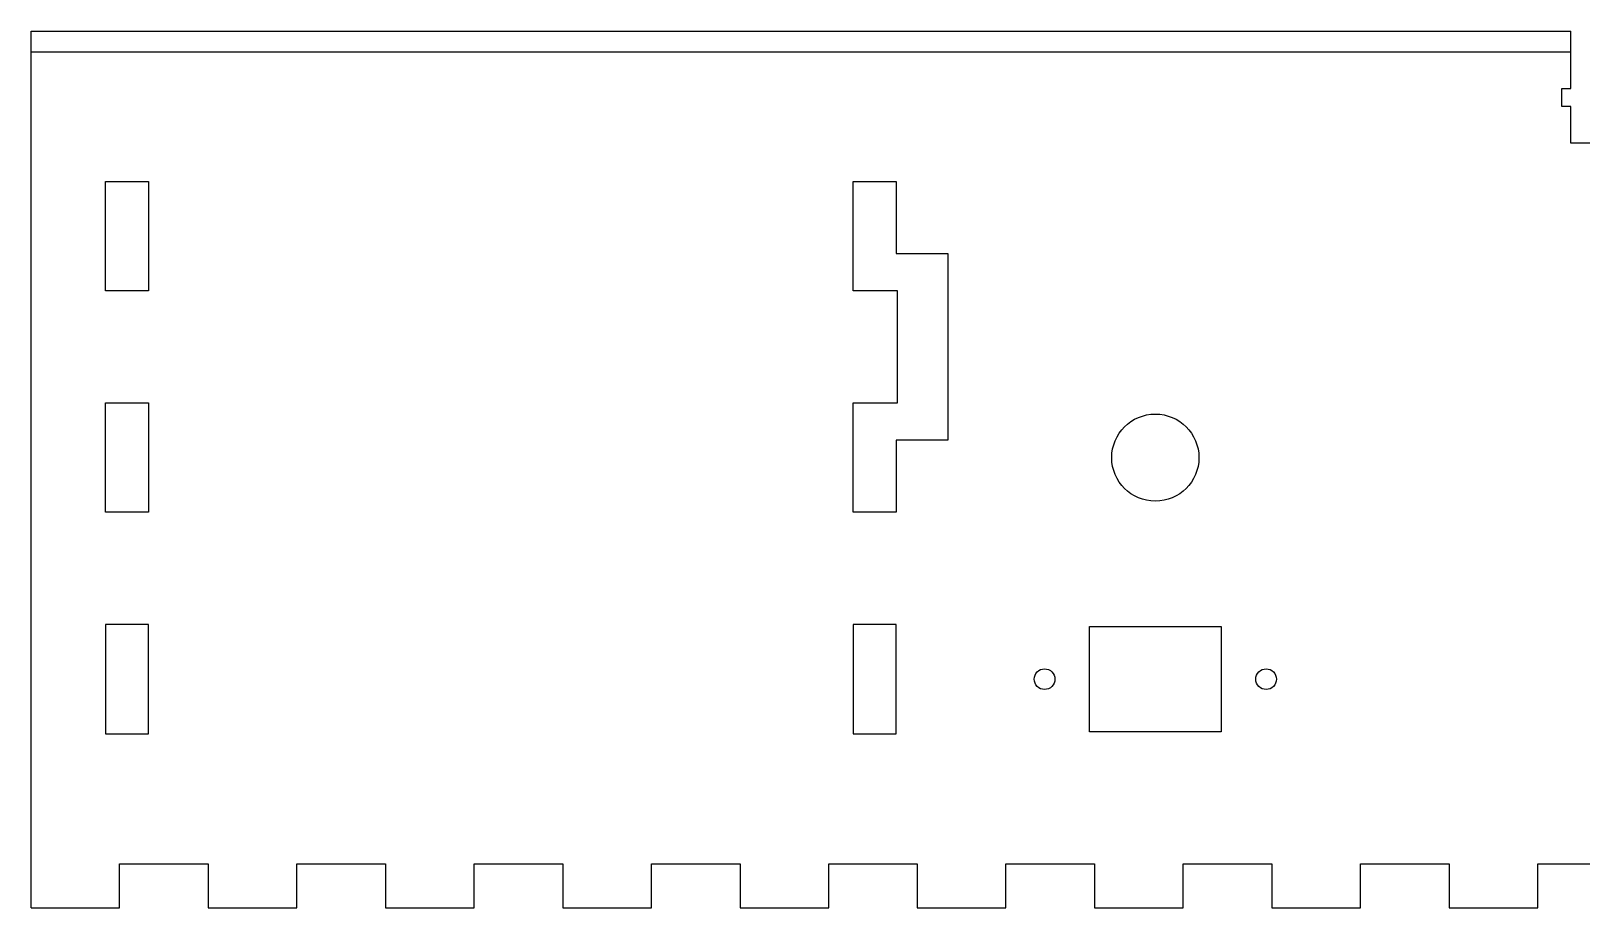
# Model space of a CAD drawing. Header units: millimetres. Extents: x -118 to 856, y -46 to 650.
# Drawn here: x 435.5 to 645.5, y 531.6 to 650.3 of the extents above; entities that cross this region are included whole.
import ezdxf

# ---------------------------------------------------------------- set-up
doc = ezdxf.new("R2010")
doc.units = ezdxf.units.MM
doc.layers.add('Holes', color=1, linetype='Continuous')
doc.layers.add('text', color=5, linetype='Continuous')

# ---------------------------------------------------------------- blocks, each defined once
blk = doc.blocks.new('M3 Bolt Nut Slot')
for p, q in [((-12.4, -3), (-12.4, 0)), ((-12.4, 0), (-7.4, 0)), ((-7.4, 0), (-7.4, 1.25)), ((-7.4, 1.25), (-5, 1.25)), ((-5, 1.25), (-5, 0)), ((-5, 0), (0, 0)), ((-7.4, -3), (-12.4, -3)), ((-7.4, -4.25), (-7.4, -3)), ((0, -3), (-5, -3)), ((-5, -3), (-5, -4.25)), ((-5, -4.25), (-7.4, -4.25))]:
    blk.add_line(p, q)

msp = doc.modelspace()

# ---------------------------------------------------------------- linework, layer by layer
for p, q in [((435.51, 531.6), (435.51, 650.35)), ((435.51, 650.35), (644.01, 650.35)), ((435.51, 531.6), (435.51, 650.35)), ((435.51, 650.35), (644.01, 650.35)), ((435.51, 531.6), (435.51, 650.35)), ((435.51, 650.35), (644.01, 650.35)), ((435.51, 531.6), (435.51, 650.35)), ((435.51, 650.35), (644.01, 650.35)), ((435.51, 531.6), (435.51, 650.35)), ((435.51, 650.35), (644.01, 650.35)), ((435.51, 531.6), (435.51, 650.35)), ((435.51, 650.35), (644.01, 650.35)), ((435.51, 531.6), (435.51, 650.35)), ((435.51, 650.35), (644.01, 650.35)), ((435.51, 531.6), (435.51, 650.35)), ((435.51, 650.35), (644.01, 650.35)), ((435.51, 531.6), (435.51, 650.35)), ((435.51, 650.35), (644.01, 650.35)), ((435.51, 531.6), (435.51, 650.35)), ((435.51, 650.35), (644.01, 650.35)), ((435.51, 531.6), (435.51, 650.35)), ((435.51, 650.35), (644.01, 650.35)), ((435.51, 531.6), (435.51, 650.35)), ((435.51, 650.35), (644.01, 650.35)), ((435.51, 531.6), (435.51, 650.35)), ((435.51, 650.35), (644.01, 650.35)), ((435.51, 531.6), (435.51, 650.35)), ((435.51, 650.35), (644.01, 650.35)), ((435.51, 531.6), (435.51, 650.35)), ((435.51, 650.35), (644.01, 650.35)), ((435.51, 531.6), (435.51, 650.35)), ((435.51, 650.35), (644.01, 650.35)), ((435.51, 531.6), (435.51, 650.35)), ((435.51, 650.35), (644.01, 650.35)), ((435.51, 531.6), (435.51, 650.35)), ((435.51, 650.35), (644.01, 650.35)), ((435.51, 531.6), (435.51, 650.35)), ((435.51, 650.35), (644.01, 650.35)), ((435.51, 531.6), (435.51, 650.35)), ((435.51, 650.35), (644.01, 650.35)), ((435.51, 531.6), (435.51, 650.35)), ((435.51, 650.35), (644.01, 650.35)), ((435.51, 531.6), (435.51, 650.35)), ((435.51, 650.35), (644.01, 650.35)), ((435.51, 531.6), (435.51, 650.35)), ((435.51, 650.35), (644.01, 650.35)), ((435.51, 531.6), (435.51, 650.35)), ((435.51, 650.35), (644.01, 650.35)), ((435.51, 531.6), (435.51, 650.35)), ((435.51, 650.35), (644.01, 650.35)), ((435.51, 531.6), (435.51, 650.35)), ((435.51, 650.35), (644.01, 650.35)), ((435.51, 531.6), (435.51, 650.35)), ((435.51, 650.35), (644.01, 650.35)), ((435.51, 531.6), (435.51, 650.35)), ((435.51, 650.35), (644.01, 650.35)), ((435.51, 531.6), (435.51, 650.35)), ((435.51, 650.35), (644.01, 650.35)), ((435.51, 531.6), (435.51, 650.35)), ((435.51, 650.35), (644.01, 650.35)), ((644.01, 647.55), (644.01, 650.35)), ((644.01, 647.55), (644.01, 650.35)), ((644.01, 647.55), (644.01, 650.35)), ((644.01, 647.55), (644.01, 650.35)), ((644.01, 647.55), (644.01, 650.35)), ((644.01, 647.55), (644.01, 650.35)), ((644.01, 647.55), (644.01, 650.35)), ((644.01, 647.55), (644.01, 650.35)), ((644.01, 647.55), (644.01, 650.35)), ((644.01, 647.55), (644.01, 650.35)), ((644.01, 647.55), (644.01, 650.35)), ((644.01, 647.55), (644.01, 650.35)), ((644.01, 647.55), (644.01, 650.35)), ((644.01, 647.55), (644.01, 650.35)), ((644.01, 647.55), (644.01, 650.35)), ((644.01, 647.55), (644.01, 650.35)), ((644.01, 647.55), (644.01, 650.35)), ((644.01, 647.55), (644.01, 650.35)), ((644.01, 647.55), (644.01, 650.35)), ((644.01, 647.55), (644.01, 650.35)), ((644.01, 647.55), (644.01, 650.35)), ((644.01, 647.55), (644.01, 650.35)), ((644.01, 647.55), (644.01, 650.35)), ((644.01, 647.55), (644.01, 650.35)), ((644.01, 647.55), (644.01, 650.35)), ((644.01, 647.55), (644.01, 650.35)), ((644.01, 647.55), (644.01, 650.35)), ((644.01, 647.55), (644.01, 650.35)), ((644.01, 647.55), (644.01, 650.35)), ((644.01, 647.55), (644.01, 650.35)), ((447.51, 531.6), (447.51, 537.6)), ((447.51, 537.6), (459.51, 537.6)), ((447.51, 531.6), (447.51, 537.6)), ((447.51, 537.6), (459.51, 537.6)), ((447.51, 531.6), (447.51, 537.6)), ((447.51, 537.6), (459.51, 537.6)), ((447.51, 531.6), (447.51, 537.6)), ((447.51, 537.6), (459.51, 537.6)), ((447.51, 531.6), (447.51, 537.6)), ((447.51, 537.6), (459.51, 537.6)), ((447.51, 531.6), (447.51, 537.6)), ((447.51, 537.6), (459.51, 537.6)), ((447.51, 531.6), (447.51, 537.6)), ((447.51, 537.6), (459.51, 537.6)), ((447.51, 531.6), (447.51, 537.6)), ((447.51, 537.6), (459.51, 537.6)), ((447.51, 531.6), (447.51, 537.6)), ((447.51, 537.6), (459.51, 537.6)), ((447.51, 531.6), (447.51, 537.6)), ((447.51, 537.6), (459.51, 537.6)), ((447.51, 531.6), (447.51, 537.6)), ((447.51, 537.6), (459.51, 537.6)), ((447.51, 531.6), (447.51, 537.6)), ((447.51, 537.6), (459.51, 537.6)), ((447.51, 531.6), (447.51, 537.6)), ((447.51, 537.6), (459.51, 537.6)), ((447.51, 531.6), (447.51, 537.6)), ((447.51, 537.6), (459.51, 537.6)), ((447.51, 531.6), (447.51, 537.6)), ((447.51, 537.6), (459.51, 537.6)), ((447.51, 531.6), (447.51, 537.6)), ((447.51, 537.6), (459.51, 537.6)), ((447.51, 531.6), (447.51, 537.6)), ((447.51, 537.6), (459.51, 537.6)), ((447.51, 531.6), (447.51, 537.6)), ((447.51, 537.6), (459.51, 537.6)), ((447.51, 531.6), (447.51, 537.6)), ((447.51, 537.6), (459.51, 537.6)), ((447.51, 531.6), (447.51, 537.6)), ((447.51, 537.6), (459.51, 537.6)), ((447.51, 531.6), (447.51, 537.6)), ((447.51, 537.6), (459.51, 537.6)), ((447.51, 531.6), (447.51, 537.6)), ((447.51, 537.6), (459.51, 537.6)), ((447.51, 531.6), (447.51, 537.6)), ((447.51, 537.6), (459.51, 537.6)), ((447.51, 531.6), (447.51, 537.6)), ((447.51, 537.6), (459.51, 537.6)), ((447.51, 531.6), (447.51, 537.6)), ((447.51, 537.6), (459.51, 537.6)), ((447.51, 531.6), (447.51, 537.6)), ((447.51, 537.6), (459.51, 537.6)), ((447.51, 531.6), (447.51, 537.6)), ((447.51, 537.6), (459.51, 537.6)), ((447.51, 531.6), (447.51, 537.6)), ((447.51, 537.6), (459.51, 537.6)), ((447.51, 531.6), (447.51, 537.6)), ((447.51, 537.6), (459.51, 537.6)), ((447.51, 531.6), (447.51, 537.6)), ((447.51, 537.6), (459.51, 537.6)), ((459.51, 537.6), (459.51, 531.6)), ((459.51, 537.6), (459.51, 531.6)), ((459.51, 537.6), (459.51, 531.6)), ((459.51, 537.6), (459.51, 531.6)), ((459.51, 537.6), (459.51, 531.6)), ((459.51, 537.6), (459.51, 531.6)), ((459.51, 537.6), (459.51, 531.6)), ((459.51, 537.6), (459.51, 531.6)), ((459.51, 537.6), (459.51, 531.6)), ((459.51, 537.6), (459.51, 531.6)), ((459.51, 537.6), (459.51, 531.6)), ((459.51, 537.6), (459.51, 531.6)), ((459.51, 537.6), (459.51, 531.6)), ((459.51, 537.6), (459.51, 531.6)), ((459.51, 537.6), (459.51, 531.6)), ((459.51, 537.6), (459.51, 531.6)), ((459.51, 537.6), (459.51, 531.6)), ((459.51, 537.6), (459.51, 531.6)), ((459.51, 537.6), (459.51, 531.6)), ((459.51, 537.6), (459.51, 531.6)), ((459.51, 537.6), (459.51, 531.6)), ((459.51, 537.6), (459.51, 531.6)), ((459.51, 537.6), (459.51, 531.6)), ((459.51, 537.6), (459.51, 531.6)), ((459.51, 537.6), (459.51, 531.6)), ((459.51, 537.6), (459.51, 531.6)), ((459.51, 537.6), (459.51, 531.6)), ((459.51, 537.6), (459.51, 531.6)), ((459.51, 537.6), (459.51, 531.6)), ((459.51, 537.6), (459.51, 531.6)), ((471.51, 531.6), (471.51, 537.6)), ((471.51, 537.6), (483.51, 537.6)), ((471.51, 531.6), (471.51, 537.6)), ((471.51, 537.6), (483.51, 537.6)), ((471.51, 531.6), (471.51, 537.6)), ((471.51, 537.6), (483.51, 537.6)), ((471.51, 531.6), (471.51, 537.6)), ((471.51, 537.6), (483.51, 537.6)), ((471.51, 531.6), (471.51, 537.6)), ((471.51, 537.6), (483.51, 537.6)), ((471.51, 531.6), (471.51, 537.6)), ((471.51, 537.6), (483.51, 537.6)), ((471.51, 531.6), (471.51, 537.6)), ((471.51, 537.6), (483.51, 537.6)), ((471.51, 531.6), (471.51, 537.6)), ((471.51, 537.6), (483.51, 537.6)), ((471.51, 531.6), (471.51, 537.6)), ((471.51, 537.6), (483.51, 537.6)), ((471.51, 531.6), (471.51, 537.6)), ((471.51, 537.6), (483.51, 537.6)), ((471.51, 531.6), (471.51, 537.6)), ((471.51, 537.6), (483.51, 537.6)), ((471.51, 531.6), (471.51, 537.6)), ((471.51, 537.6), (483.51, 537.6)), ((471.51, 531.6), (471.51, 537.6)), ((471.51, 537.6), (483.51, 537.6)), ((471.51, 531.6), (471.51, 537.6)), ((471.51, 537.6), (483.51, 537.6)), ((471.51, 531.6), (471.51, 537.6)), ((471.51, 537.6), (483.51, 537.6)), ((471.51, 531.6), (471.51, 537.6)), ((471.51, 537.6), (483.51, 537.6)), ((471.51, 531.6), (471.51, 537.6)), ((471.51, 537.6), (483.51, 537.6)), ((471.51, 531.6), (471.51, 537.6)), ((471.51, 537.6), (483.51, 537.6)), ((471.51, 531.6), (471.51, 537.6)), ((471.51, 537.6), (483.51, 537.6)), ((471.51, 531.6), (471.51, 537.6)), ((471.51, 537.6), (483.51, 537.6)), ((471.51, 531.6), (471.51, 537.6)), ((471.51, 537.6), (483.51, 537.6)), ((471.51, 531.6), (471.51, 537.6)), ((471.51, 537.6), (483.51, 537.6)), ((471.51, 531.6), (471.51, 537.6)), ((471.51, 537.6), (483.51, 537.6)), ((471.51, 531.6), (471.51, 537.6)), ((471.51, 537.6), (483.51, 537.6)), ((471.51, 531.6), (471.51, 537.6)), ((471.51, 537.6), (483.51, 537.6)), ((471.51, 531.6), (471.51, 537.6)), ((471.51, 537.6), (483.51, 537.6)), ((471.51, 531.6), (471.51, 537.6)), ((471.51, 537.6), (483.51, 537.6)), ((471.51, 531.6), (471.51, 537.6)), ((471.51, 537.6), (483.51, 537.6)), ((471.51, 531.6), (471.51, 537.6)), ((471.51, 537.6), (483.51, 537.6)), ((471.51, 531.6), (471.51, 537.6)), ((471.51, 537.6), (483.51, 537.6)), ((483.51, 537.6), (483.51, 531.6)), ((483.51, 537.6), (483.51, 531.6)), ((483.51, 537.6), (483.51, 531.6)), ((483.51, 537.6), (483.51, 531.6)), ((483.51, 537.6), (483.51, 531.6)), ((483.51, 537.6), (483.51, 531.6)), ((483.51, 537.6), (483.51, 531.6)), ((483.51, 537.6), (483.51, 531.6)), ((483.51, 537.6), (483.51, 531.6)), ((483.51, 537.6), (483.51, 531.6)), ((483.51, 537.6), (483.51, 531.6)), ((483.51, 537.6), (483.51, 531.6)), ((483.51, 537.6), (483.51, 531.6)), ((483.51, 537.6), (483.51, 531.6)), ((483.51, 537.6), (483.51, 531.6)), ((483.51, 537.6), (483.51, 531.6)), ((483.51, 537.6), (483.51, 531.6)), ((483.51, 537.6), (483.51, 531.6)), ((483.51, 537.6), (483.51, 531.6)), ((483.51, 537.6), (483.51, 531.6)), ((483.51, 537.6), (483.51, 531.6)), ((483.51, 537.6), (483.51, 531.6)), ((483.51, 537.6), (483.51, 531.6)), ((483.51, 537.6), (483.51, 531.6)), ((483.51, 537.6), (483.51, 531.6)), ((483.51, 537.6), (483.51, 531.6)), ((483.51, 537.6), (483.51, 531.6)), ((483.51, 537.6), (483.51, 531.6)), ((483.51, 537.6), (483.51, 531.6)), ((483.51, 537.6), (483.51, 531.6)), ((495.51, 531.6), (495.51, 537.6)), ((495.51, 537.6), (507.51, 537.6)), ((495.51, 531.6), (495.51, 537.6)), ((495.51, 537.6), (507.51, 537.6)), ((495.51, 531.6), (495.51, 537.6)), ((495.51, 537.6), (507.51, 537.6)), ((495.51, 531.6), (495.51, 537.6)), ((495.51, 537.6), (507.51, 537.6)), ((495.51, 531.6), (495.51, 537.6)), ((495.51, 537.6), (507.51, 537.6)), ((495.51, 531.6), (495.51, 537.6)), ((495.51, 537.6), (507.51, 537.6)), ((495.51, 531.6), (495.51, 537.6)), ((495.51, 537.6), (507.51, 537.6)), ((495.51, 531.6), (495.51, 537.6)), ((495.51, 537.6), (507.51, 537.6)), ((495.51, 531.6), (495.51, 537.6)), ((495.51, 537.6), (507.51, 537.6)), ((495.51, 531.6), (495.51, 537.6)), ((495.51, 537.6), (507.51, 537.6)), ((495.51, 531.6), (495.51, 537.6)), ((495.51, 537.6), (507.51, 537.6)), ((495.51, 531.6), (495.51, 537.6)), ((495.51, 537.6), (507.51, 537.6)), ((495.51, 531.6), (495.51, 537.6)), ((495.51, 537.6), (507.51, 537.6)), ((495.51, 531.6), (495.51, 537.6)), ((495.51, 537.6), (507.51, 537.6)), ((495.51, 531.6), (495.51, 537.6)), ((495.51, 537.6), (507.51, 537.6)), ((495.51, 531.6), (495.51, 537.6)), ((495.51, 537.6), (507.51, 537.6)), ((495.51, 531.6), (495.51, 537.6)), ((495.51, 537.6), (507.51, 537.6)), ((495.51, 531.6), (495.51, 537.6)), ((495.51, 537.6), (507.51, 537.6)), ((495.51, 531.6), (495.51, 537.6)), ((495.51, 537.6), (507.51, 537.6)), ((495.51, 531.6), (495.51, 537.6)), ((495.51, 537.6), (507.51, 537.6)), ((495.51, 531.6), (495.51, 537.6)), ((495.51, 537.6), (507.51, 537.6)), ((495.51, 531.6), (495.51, 537.6)), ((495.51, 537.6), (507.51, 537.6)), ((495.51, 531.6), (495.51, 537.6)), ((495.51, 537.6), (507.51, 537.6)), ((495.51, 531.6), (495.51, 537.6)), ((495.51, 537.6), (507.51, 537.6)), ((495.51, 531.6), (495.51, 537.6)), ((495.51, 537.6), (507.51, 537.6)), ((495.51, 531.6), (495.51, 537.6)), ((495.51, 537.6), (507.51, 537.6)), ((495.51, 531.6), (495.51, 537.6)), ((495.51, 537.6), (507.51, 537.6)), ((495.51, 531.6), (495.51, 537.6)), ((495.51, 537.6), (507.51, 537.6)), ((495.51, 531.6), (495.51, 537.6)), ((495.51, 537.6), (507.51, 537.6)), ((495.51, 531.6), (495.51, 537.6)), ((495.51, 537.6), (507.51, 537.6)), ((507.51, 537.6), (507.51, 531.6)), ((507.51, 537.6), (507.51, 531.6)), ((507.51, 537.6), (507.51, 531.6)), ((507.51, 537.6), (507.51, 531.6)), ((507.51, 537.6), (507.51, 531.6)), ((507.51, 537.6), (507.51, 531.6)), ((507.51, 537.6), (507.51, 531.6)), ((507.51, 537.6), (507.51, 531.6)), ((507.51, 537.6), (507.51, 531.6)), ((507.51, 537.6), (507.51, 531.6)), ((507.51, 537.6), (507.51, 531.6)), ((507.51, 537.6), (507.51, 531.6)), ((507.51, 537.6), (507.51, 531.6)), ((507.51, 537.6), (507.51, 531.6)), ((507.51, 537.6), (507.51, 531.6)), ((507.51, 537.6), (507.51, 531.6)), ((507.51, 537.6), (507.51, 531.6)), ((507.51, 537.6), (507.51, 531.6)), ((507.51, 537.6), (507.51, 531.6)), ((507.51, 537.6), (507.51, 531.6)), ((507.51, 537.6), (507.51, 531.6)), ((507.51, 537.6), (507.51, 531.6)), ((507.51, 537.6), (507.51, 531.6)), ((507.51, 537.6), (507.51, 531.6)), ((507.51, 537.6), (507.51, 531.6)), ((507.51, 537.6), (507.51, 531.6)), ((507.51, 537.6), (507.51, 531.6)), ((507.51, 537.6), (507.51, 531.6)), ((507.51, 537.6), (507.51, 531.6)), ((507.51, 537.6), (507.51, 531.6)), ((519.51, 531.6), (519.51, 537.6)), ((519.51, 537.6), (531.51, 537.6)), ((519.51, 531.6), (519.51, 537.6)), ((519.51, 537.6), (531.51, 537.6)), ((519.51, 531.6), (519.51, 537.6)), ((519.51, 537.6), (531.51, 537.6)), ((519.51, 531.6), (519.51, 537.6)), ((519.51, 537.6), (531.51, 537.6)), ((519.51, 531.6), (519.51, 537.6)), ((519.51, 537.6), (531.51, 537.6)), ((519.51, 531.6), (519.51, 537.6)), ((519.51, 537.6), (531.51, 537.6)), ((519.51, 531.6), (519.51, 537.6)), ((519.51, 537.6), (531.51, 537.6)), ((519.51, 531.6), (519.51, 537.6)), ((519.51, 537.6), (531.51, 537.6)), ((519.51, 531.6), (519.51, 537.6)), ((519.51, 537.6), (531.51, 537.6)), ((519.51, 531.6), (519.51, 537.6)), ((519.51, 537.6), (531.51, 537.6)), ((519.51, 531.6), (519.51, 537.6)), ((519.51, 537.6), (531.51, 537.6)), ((519.51, 531.6), (519.51, 537.6)), ((519.51, 537.6), (531.51, 537.6)), ((519.51, 531.6), (519.51, 537.6)), ((519.51, 537.6), (531.51, 537.6)), ((519.51, 531.6), (519.51, 537.6)), ((519.51, 537.6), (531.51, 537.6)), ((519.51, 531.6), (519.51, 537.6)), ((519.51, 537.6), (531.51, 537.6)), ((519.51, 531.6), (519.51, 537.6)), ((519.51, 537.6), (531.51, 537.6)), ((519.51, 531.6), (519.51, 537.6)), ((519.51, 537.6), (531.51, 537.6)), ((519.51, 531.6), (519.51, 537.6)), ((519.51, 537.6), (531.51, 537.6)), ((519.51, 531.6), (519.51, 537.6)), ((519.51, 537.6), (531.51, 537.6)), ((519.51, 531.6), (519.51, 537.6)), ((519.51, 537.6), (531.51, 537.6)), ((519.51, 531.6), (519.51, 537.6)), ((519.51, 537.6), (531.51, 537.6)), ((519.51, 531.6), (519.51, 537.6)), ((519.51, 537.6), (531.51, 537.6)), ((519.51, 531.6), (519.51, 537.6)), ((519.51, 537.6), (531.51, 537.6)), ((519.51, 531.6), (519.51, 537.6)), ((519.51, 537.6), (531.51, 537.6)), ((519.51, 531.6), (519.51, 537.6)), ((519.51, 537.6), (531.51, 537.6)), ((519.51, 531.6), (519.51, 537.6)), ((519.51, 537.6), (531.51, 537.6)), ((519.51, 531.6), (519.51, 537.6)), ((519.51, 537.6), (531.51, 537.6)), ((519.51, 531.6), (519.51, 537.6)), ((519.51, 537.6), (531.51, 537.6)), ((519.51, 531.6), (519.51, 537.6)), ((519.51, 537.6), (531.51, 537.6)), ((519.51, 531.6), (519.51, 537.6)), ((519.51, 537.6), (531.51, 537.6)), ((531.51, 537.6), (531.51, 531.6)), ((531.51, 537.6), (531.51, 531.6)), ((531.51, 537.6), (531.51, 531.6)), ((531.51, 537.6), (531.51, 531.6)), ((531.51, 537.6), (531.51, 531.6)), ((531.51, 537.6), (531.51, 531.6)), ((531.51, 537.6), (531.51, 531.6)), ((531.51, 537.6), (531.51, 531.6)), ((531.51, 537.6), (531.51, 531.6)), ((531.51, 537.6), (531.51, 531.6)), ((531.51, 537.6), (531.51, 531.6)), ((531.51, 537.6), (531.51, 531.6)), ((531.51, 537.6), (531.51, 531.6)), ((531.51, 537.6), (531.51, 531.6)), ((531.51, 537.6), (531.51, 531.6)), ((531.51, 537.6), (531.51, 531.6)), ((531.51, 537.6), (531.51, 531.6)), ((531.51, 537.6), (531.51, 531.6)), ((531.51, 537.6), (531.51, 531.6)), ((531.51, 537.6), (531.51, 531.6)), ((531.51, 537.6), (531.51, 531.6)), ((531.51, 537.6), (531.51, 531.6)), ((531.51, 537.6), (531.51, 531.6)), ((531.51, 537.6), (531.51, 531.6)), ((531.51, 537.6), (531.51, 531.6)), ((531.51, 537.6), (531.51, 531.6)), ((531.51, 537.6), (531.51, 531.6)), ((531.51, 537.6), (531.51, 531.6)), ((531.51, 537.6), (531.51, 531.6)), ((531.51, 537.6), (531.51, 531.6)), ((543.51, 531.6), (543.51, 537.6)), ((543.51, 537.6), (555.51, 537.6)), ((543.51, 531.6), (543.51, 537.6)), ((543.51, 537.6), (555.51, 537.6)), ((543.51, 531.6), (543.51, 537.6)), ((543.51, 537.6), (555.51, 537.6)), ((543.51, 531.6), (543.51, 537.6)), ((543.51, 537.6), (555.51, 537.6)), ((543.51, 531.6), (543.51, 537.6)), ((543.51, 537.6), (555.51, 537.6)), ((543.51, 531.6), (543.51, 537.6)), ((543.51, 537.6), (555.51, 537.6)), ((543.51, 531.6), (543.51, 537.6)), ((543.51, 537.6), (555.51, 537.6)), ((543.51, 531.6), (543.51, 537.6)), ((543.51, 537.6), (555.51, 537.6)), ((543.51, 531.6), (543.51, 537.6)), ((543.51, 537.6), (555.51, 537.6)), ((543.51, 531.6), (543.51, 537.6)), ((543.51, 537.6), (555.51, 537.6)), ((543.51, 531.6), (543.51, 537.6)), ((543.51, 537.6), (555.51, 537.6)), ((543.51, 531.6), (543.51, 537.6)), ((543.51, 537.6), (555.51, 537.6)), ((543.51, 531.6), (543.51, 537.6)), ((543.51, 537.6), (555.51, 537.6)), ((543.51, 531.6), (543.51, 537.6)), ((543.51, 537.6), (555.51, 537.6)), ((543.51, 531.6), (543.51, 537.6)), ((543.51, 537.6), (555.51, 537.6)), ((543.51, 531.6), (543.51, 537.6)), ((543.51, 537.6), (555.51, 537.6)), ((543.51, 531.6), (543.51, 537.6)), ((543.51, 537.6), (555.51, 537.6)), ((543.51, 531.6), (543.51, 537.6)), ((543.51, 537.6), (555.51, 537.6)), ((543.51, 531.6), (543.51, 537.6)), ((543.51, 537.6), (555.51, 537.6)), ((543.51, 531.6), (543.51, 537.6)), ((543.51, 537.6), (555.51, 537.6)), ((543.51, 531.6), (543.51, 537.6)), ((543.51, 537.6), (555.51, 537.6)), ((543.51, 531.6), (543.51, 537.6)), ((543.51, 537.6), (555.51, 537.6)), ((543.51, 531.6), (543.51, 537.6)), ((543.51, 537.6), (555.51, 537.6)), ((543.51, 531.6), (543.51, 537.6)), ((543.51, 537.6), (555.51, 537.6)), ((543.51, 531.6), (543.51, 537.6)), ((543.51, 537.6), (555.51, 537.6)), ((543.51, 531.6), (543.51, 537.6)), ((543.51, 537.6), (555.51, 537.6)), ((543.51, 531.6), (543.51, 537.6)), ((543.51, 537.6), (555.51, 537.6)), ((543.51, 531.6), (543.51, 537.6)), ((543.51, 537.6), (555.51, 537.6)), ((543.51, 531.6), (543.51, 537.6)), ((543.51, 537.6), (555.51, 537.6)), ((543.51, 531.6), (543.51, 537.6)), ((543.51, 537.6), (555.51, 537.6)), ((555.51, 537.6), (555.51, 531.6)), ((555.51, 537.6), (555.51, 531.6)), ((555.51, 537.6), (555.51, 531.6)), ((555.51, 537.6), (555.51, 531.6)), ((555.51, 537.6), (555.51, 531.6)), ((555.51, 537.6), (555.51, 531.6)), ((555.51, 537.6), (555.51, 531.6)), ((555.51, 537.6), (555.51, 531.6)), ((555.51, 537.6), (555.51, 531.6)), ((555.51, 537.6), (555.51, 531.6)), ((555.51, 537.6), (555.51, 531.6)), ((555.51, 537.6), (555.51, 531.6)), ((555.51, 537.6), (555.51, 531.6)), ((555.51, 537.6), (555.51, 531.6)), ((555.51, 537.6), (555.51, 531.6)), ((555.51, 537.6), (555.51, 531.6)), ((555.51, 537.6), (555.51, 531.6)), ((555.51, 537.6), (555.51, 531.6)), ((555.51, 537.6), (555.51, 531.6)), ((555.51, 537.6), (555.51, 531.6)), ((555.51, 537.6), (555.51, 531.6)), ((555.51, 537.6), (555.51, 531.6)), ((555.51, 537.6), (555.51, 531.6)), ((555.51, 537.6), (555.51, 531.6)), ((555.51, 537.6), (555.51, 531.6)), ((555.51, 537.6), (555.51, 531.6)), ((555.51, 537.6), (555.51, 531.6)), ((555.51, 537.6), (555.51, 531.6)), ((555.51, 537.6), (555.51, 531.6)), ((555.51, 537.6), (555.51, 531.6)), ((567.51, 531.6), (567.51, 537.6)), ((567.51, 537.6), (579.51, 537.6)), ((567.51, 531.6), (567.51, 537.6)), ((567.51, 537.6), (579.51, 537.6)), ((567.51, 531.6), (567.51, 537.6)), ((567.51, 537.6), (579.51, 537.6)), ((567.51, 531.6), (567.51, 537.6)), ((567.51, 537.6), (579.51, 537.6)), ((567.51, 531.6), (567.51, 537.6)), ((567.51, 537.6), (579.51, 537.6)), ((567.51, 531.6), (567.51, 537.6)), ((567.51, 537.6), (579.51, 537.6)), ((567.51, 531.6), (567.51, 537.6)), ((567.51, 537.6), (579.51, 537.6)), ((567.51, 531.6), (567.51, 537.6)), ((567.51, 537.6), (579.51, 537.6)), ((567.51, 531.6), (567.51, 537.6)), ((567.51, 537.6), (579.51, 537.6)), ((567.51, 531.6), (567.51, 537.6)), ((567.51, 537.6), (579.51, 537.6)), ((567.51, 531.6), (567.51, 537.6)), ((567.51, 537.6), (579.51, 537.6)), ((567.51, 531.6), (567.51, 537.6)), ((567.51, 537.6), (579.51, 537.6)), ((567.51, 531.6), (567.51, 537.6)), ((567.51, 537.6), (579.51, 537.6)), ((567.51, 531.6), (567.51, 537.6)), ((567.51, 537.6), (579.51, 537.6)), ((567.51, 531.6), (567.51, 537.6)), ((567.51, 537.6), (579.51, 537.6)), ((567.51, 531.6), (567.51, 537.6)), ((567.51, 537.6), (579.51, 537.6)), ((567.51, 531.6), (567.51, 537.6)), ((567.51, 537.6), (579.51, 537.6)), ((567.51, 531.6), (567.51, 537.6)), ((567.51, 537.6), (579.51, 537.6)), ((567.51, 531.6), (567.51, 537.6)), ((567.51, 537.6), (579.51, 537.6)), ((567.51, 531.6), (567.51, 537.6)), ((567.51, 537.6), (579.51, 537.6)), ((567.51, 531.6), (567.51, 537.6)), ((567.51, 537.6), (579.51, 537.6)), ((567.51, 531.6), (567.51, 537.6)), ((567.51, 537.6), (579.51, 537.6)), ((567.51, 531.6), (567.51, 537.6)), ((567.51, 537.6), (579.51, 537.6)), ((567.51, 531.6), (567.51, 537.6)), ((567.51, 537.6), (579.51, 537.6)), ((567.51, 531.6), (567.51, 537.6)), ((567.51, 537.6), (579.51, 537.6)), ((567.51, 531.6), (567.51, 537.6)), ((567.51, 537.6), (579.51, 537.6)), ((567.51, 531.6), (567.51, 537.6)), ((567.51, 537.6), (579.51, 537.6)), ((567.51, 531.6), (567.51, 537.6)), ((567.51, 537.6), (579.51, 537.6)), ((567.51, 531.6), (567.51, 537.6)), ((567.51, 537.6), (579.51, 537.6)), ((567.51, 531.6), (567.51, 537.6)), ((567.51, 537.6), (579.51, 537.6)), ((579.51, 537.6), (579.51, 531.6)), ((579.51, 537.6), (579.51, 531.6)), ((579.51, 537.6), (579.51, 531.6)), ((579.51, 537.6), (579.51, 531.6)), ((579.51, 537.6), (579.51, 531.6)), ((579.51, 537.6), (579.51, 531.6)), ((579.51, 537.6), (579.51, 531.6)), ((579.51, 537.6), (579.51, 531.6)), ((579.51, 537.6), (579.51, 531.6)), ((579.51, 537.6), (579.51, 531.6)), ((579.51, 537.6), (579.51, 531.6)), ((579.51, 537.6), (579.51, 531.6)), ((579.51, 537.6), (579.51, 531.6)), ((579.51, 537.6), (579.51, 531.6)), ((579.51, 537.6), (579.51, 531.6)), ((579.51, 537.6), (579.51, 531.6)), ((579.51, 537.6), (579.51, 531.6)), ((579.51, 537.6), (579.51, 531.6)), ((579.51, 537.6), (579.51, 531.6)), ((579.51, 537.6), (579.51, 531.6)), ((579.51, 537.6), (579.51, 531.6)), ((579.51, 537.6), (579.51, 531.6)), ((579.51, 537.6), (579.51, 531.6)), ((579.51, 537.6), (579.51, 531.6)), ((579.51, 537.6), (579.51, 531.6)), ((579.51, 537.6), (579.51, 531.6)), ((579.51, 537.6), (579.51, 531.6)), ((579.51, 537.6), (579.51, 531.6)), ((579.51, 537.6), (579.51, 531.6)), ((579.51, 537.6), (579.51, 531.6)), ((591.51, 531.6), (591.51, 537.6)), ((591.51, 537.6), (603.51, 537.6)), ((591.51, 531.6), (591.51, 537.6)), ((591.51, 537.6), (603.51, 537.6)), ((591.51, 531.6), (591.51, 537.6)), ((591.51, 537.6), (603.51, 537.6)), ((591.51, 531.6), (591.51, 537.6)), ((591.51, 537.6), (603.51, 537.6)), ((591.51, 531.6), (591.51, 537.6)), ((591.51, 537.6), (603.51, 537.6)), ((591.51, 531.6), (591.51, 537.6)), ((591.51, 537.6), (603.51, 537.6)), ((591.51, 531.6), (591.51, 537.6)), ((591.51, 537.6), (603.51, 537.6)), ((591.51, 531.6), (591.51, 537.6)), ((591.51, 537.6), (603.51, 537.6)), ((591.51, 531.6), (591.51, 537.6)), ((591.51, 537.6), (603.51, 537.6)), ((591.51, 531.6), (591.51, 537.6)), ((591.51, 537.6), (603.51, 537.6)), ((591.51, 531.6), (591.51, 537.6)), ((591.51, 537.6), (603.51, 537.6)), ((591.51, 531.6), (591.51, 537.6)), ((591.51, 537.6), (603.51, 537.6)), ((591.51, 531.6), (591.51, 537.6)), ((591.51, 537.6), (603.51, 537.6)), ((591.51, 531.6), (591.51, 537.6)), ((591.51, 537.6), (603.51, 537.6)), ((591.51, 531.6), (591.51, 537.6)), ((591.51, 537.6), (603.51, 537.6)), ((591.51, 531.6), (591.51, 537.6)), ((591.51, 537.6), (603.51, 537.6)), ((591.51, 531.6), (591.51, 537.6)), ((591.51, 537.6), (603.51, 537.6)), ((591.51, 531.6), (591.51, 537.6)), ((591.51, 537.6), (603.51, 537.6)), ((591.51, 531.6), (591.51, 537.6)), ((591.51, 537.6), (603.51, 537.6)), ((591.51, 531.6), (591.51, 537.6)), ((591.51, 537.6), (603.51, 537.6)), ((591.51, 531.6), (591.51, 537.6)), ((591.51, 537.6), (603.51, 537.6)), ((591.51, 531.6), (591.51, 537.6)), ((591.51, 537.6), (603.51, 537.6)), ((591.51, 531.6), (591.51, 537.6)), ((591.51, 537.6), (603.51, 537.6)), ((591.51, 531.6), (591.51, 537.6)), ((591.51, 537.6), (603.51, 537.6)), ((591.51, 531.6), (591.51, 537.6)), ((591.51, 537.6), (603.51, 537.6)), ((591.51, 531.6), (591.51, 537.6)), ((591.51, 537.6), (603.51, 537.6)), ((591.51, 531.6), (591.51, 537.6)), ((591.51, 537.6), (603.51, 537.6)), ((591.51, 531.6), (591.51, 537.6)), ((591.51, 537.6), (603.51, 537.6)), ((591.51, 531.6), (591.51, 537.6)), ((591.51, 537.6), (603.51, 537.6)), ((591.51, 531.6), (591.51, 537.6)), ((591.51, 537.6), (603.51, 537.6)), ((603.51, 537.6), (603.51, 531.6)), ((603.51, 537.6), (603.51, 531.6)), ((603.51, 537.6), (603.51, 531.6)), ((603.51, 537.6), (603.51, 531.6)), ((603.51, 537.6), (603.51, 531.6)), ((603.51, 537.6), (603.51, 531.6)), ((603.51, 537.6), (603.51, 531.6)), ((603.51, 537.6), (603.51, 531.6)), ((603.51, 537.6), (603.51, 531.6)), ((603.51, 537.6), (603.51, 531.6)), ((603.51, 537.6), (603.51, 531.6)), ((603.51, 537.6), (603.51, 531.6)), ((603.51, 537.6), (603.51, 531.6)), ((603.51, 537.6), (603.51, 531.6)), ((603.51, 537.6), (603.51, 531.6)), ((603.51, 537.6), (603.51, 531.6)), ((603.51, 537.6), (603.51, 531.6)), ((603.51, 537.6), (603.51, 531.6)), ((603.51, 537.6), (603.51, 531.6)), ((603.51, 537.6), (603.51, 531.6)), ((603.51, 537.6), (603.51, 531.6)), ((603.51, 537.6), (603.51, 531.6)), ((603.51, 537.6), (603.51, 531.6)), ((603.51, 537.6), (603.51, 531.6)), ((603.51, 537.6), (603.51, 531.6)), ((603.51, 537.6), (603.51, 531.6)), ((603.51, 537.6), (603.51, 531.6)), ((603.51, 537.6), (603.51, 531.6)), ((603.51, 537.6), (603.51, 531.6)), ((603.51, 537.6), (603.51, 531.6)), ((615.51, 531.6), (615.51, 537.6)), ((615.51, 537.6), (627.51, 537.6)), ((615.51, 531.6), (615.51, 537.6)), ((615.51, 537.6), (627.51, 537.6)), ((615.51, 531.6), (615.51, 537.6)), ((615.51, 537.6), (627.51, 537.6)), ((615.51, 531.6), (615.51, 537.6)), ((615.51, 537.6), (627.51, 537.6)), ((615.51, 531.6), (615.51, 537.6)), ((615.51, 537.6), (627.51, 537.6)), ((615.51, 531.6), (615.51, 537.6)), ((615.51, 537.6), (627.51, 537.6)), ((615.51, 531.6), (615.51, 537.6)), ((615.51, 537.6), (627.51, 537.6)), ((615.51, 531.6), (615.51, 537.6)), ((615.51, 537.6), (627.51, 537.6)), ((615.51, 531.6), (615.51, 537.6)), ((615.51, 537.6), (627.51, 537.6)), ((615.51, 531.6), (615.51, 537.6)), ((615.51, 537.6), (627.51, 537.6)), ((615.51, 531.6), (615.51, 537.6)), ((615.51, 537.6), (627.51, 537.6)), ((615.51, 531.6), (615.51, 537.6)), ((615.51, 537.6), (627.51, 537.6)), ((615.51, 531.6), (615.51, 537.6)), ((615.51, 537.6), (627.51, 537.6)), ((615.51, 531.6), (615.51, 537.6)), ((615.51, 537.6), (627.51, 537.6)), ((615.51, 531.6), (615.51, 537.6)), ((615.51, 537.6), (627.51, 537.6)), ((615.51, 531.6), (615.51, 537.6)), ((615.51, 537.6), (627.51, 537.6)), ((615.51, 531.6), (615.51, 537.6)), ((615.51, 537.6), (627.51, 537.6)), ((615.51, 531.6), (615.51, 537.6)), ((615.51, 537.6), (627.51, 537.6)), ((615.51, 531.6), (615.51, 537.6)), ((615.51, 537.6), (627.51, 537.6)), ((615.51, 531.6), (615.51, 537.6)), ((615.51, 537.6), (627.51, 537.6)), ((615.51, 531.6), (615.51, 537.6)), ((615.51, 537.6), (627.51, 537.6)), ((615.51, 531.6), (615.51, 537.6)), ((615.51, 537.6), (627.51, 537.6)), ((615.51, 531.6), (615.51, 537.6)), ((615.51, 537.6), (627.51, 537.6)), ((615.51, 531.6), (615.51, 537.6)), ((615.51, 537.6), (627.51, 537.6)), ((615.51, 531.6), (615.51, 537.6)), ((615.51, 537.6), (627.51, 537.6)), ((615.51, 531.6), (615.51, 537.6)), ((615.51, 537.6), (627.51, 537.6)), ((615.51, 531.6), (615.51, 537.6)), ((615.51, 537.6), (627.51, 537.6)), ((615.51, 531.6), (615.51, 537.6)), ((615.51, 537.6), (627.51, 537.6)), ((615.51, 531.6), (615.51, 537.6)), ((615.51, 537.6), (627.51, 537.6)), ((615.51, 531.6), (615.51, 537.6)), ((615.51, 537.6), (627.51, 537.6)), ((627.51, 537.6), (627.51, 531.6)), ((627.51, 537.6), (627.51, 531.6)), ((627.51, 537.6), (627.51, 531.6)), ((627.51, 537.6), (627.51, 531.6)), ((627.51, 537.6), (627.51, 531.6)), ((627.51, 537.6), (627.51, 531.6)), ((627.51, 537.6), (627.51, 531.6)), ((627.51, 537.6), (627.51, 531.6)), ((627.51, 537.6), (627.51, 531.6)), ((627.51, 537.6), (627.51, 531.6)), ((627.51, 537.6), (627.51, 531.6)), ((627.51, 537.6), (627.51, 531.6)), ((627.51, 537.6), (627.51, 531.6)), ((627.51, 537.6), (627.51, 531.6)), ((627.51, 537.6), (627.51, 531.6)), ((627.51, 537.6), (627.51, 531.6)), ((627.51, 537.6), (627.51, 531.6)), ((627.51, 537.6), (627.51, 531.6)), ((627.51, 537.6), (627.51, 531.6)), ((627.51, 537.6), (627.51, 531.6)), ((627.51, 537.6), (627.51, 531.6)), ((627.51, 537.6), (627.51, 531.6)), ((627.51, 537.6), (627.51, 531.6)), ((627.51, 537.6), (627.51, 531.6)), ((627.51, 537.6), (627.51, 531.6)), ((627.51, 537.6), (627.51, 531.6)), ((627.51, 537.6), (627.51, 531.6)), ((627.51, 537.6), (627.51, 531.6)), ((627.51, 537.6), (627.51, 531.6)), ((627.51, 537.6), (627.51, 531.6)), ((639.51, 531.6), (639.51, 537.6)), ((639.51, 537.6), (651.51, 537.6)), ((639.51, 531.6), (639.51, 537.6)), ((639.51, 537.6), (651.51, 537.6)), ((639.51, 531.6), (639.51, 537.6)), ((639.51, 537.6), (651.51, 537.6)), ((639.51, 531.6), (639.51, 537.6)), ((639.51, 537.6), (651.51, 537.6)), ((639.51, 531.6), (639.51, 537.6)), ((639.51, 537.6), (651.51, 537.6)), ((639.51, 531.6), (639.51, 537.6)), ((639.51, 537.6), (651.51, 537.6)), ((639.51, 531.6), (639.51, 537.6)), ((639.51, 537.6), (651.51, 537.6)), ((639.51, 531.6), (639.51, 537.6)), ((639.51, 537.6), (651.51, 537.6)), ((639.51, 531.6), (639.51, 537.6)), ((639.51, 537.6), (651.51, 537.6)), ((639.51, 531.6), (639.51, 537.6)), ((639.51, 537.6), (651.51, 537.6)), ((639.51, 531.6), (639.51, 537.6)), ((639.51, 537.6), (651.51, 537.6)), ((639.51, 531.6), (639.51, 537.6)), ((639.51, 537.6), (651.51, 537.6)), ((639.51, 531.6), (639.51, 537.6)), ((639.51, 537.6), (651.51, 537.6)), ((639.51, 531.6), (639.51, 537.6)), ((639.51, 537.6), (651.51, 537.6)), ((639.51, 531.6), (639.51, 537.6)), ((639.51, 537.6), (651.51, 537.6)), ((639.51, 531.6), (639.51, 537.6)), ((639.51, 537.6), (651.51, 537.6)), ((639.51, 531.6), (639.51, 537.6)), ((639.51, 537.6), (651.51, 537.6)), ((639.51, 531.6), (639.51, 537.6)), ((639.51, 537.6), (651.51, 537.6)), ((639.51, 531.6), (639.51, 537.6)), ((639.51, 537.6), (651.51, 537.6)), ((639.51, 531.6), (639.51, 537.6)), ((639.51, 537.6), (651.51, 537.6)), ((639.51, 531.6), (639.51, 537.6)), ((639.51, 537.6), (651.51, 537.6)), ((639.51, 531.6), (639.51, 537.6)), ((639.51, 537.6), (651.51, 537.6)), ((639.51, 531.6), (639.51, 537.6)), ((639.51, 537.6), (651.51, 537.6)), ((639.51, 531.6), (639.51, 537.6)), ((639.51, 537.6), (651.51, 537.6)), ((639.51, 531.6), (639.51, 537.6)), ((639.51, 537.6), (651.51, 537.6)), ((639.51, 531.6), (639.51, 537.6)), ((639.51, 537.6), (651.51, 537.6)), ((639.51, 531.6), (639.51, 537.6)), ((639.51, 537.6), (651.51, 537.6)), ((639.51, 531.6), (639.51, 537.6)), ((639.51, 537.6), (651.51, 537.6)), ((639.51, 531.6), (639.51, 537.6)), ((639.51, 537.6), (651.51, 537.6)), ((639.51, 531.6), (639.51, 537.6)), ((639.51, 537.6), (651.51, 537.6)), ((435.51, 531.6), (447.51, 531.6)), ((435.51, 531.6), (447.51, 531.6)), ((435.51, 531.6), (447.51, 531.6)), ((435.51, 531.6), (447.51, 531.6)), ((435.51, 531.6), (447.51, 531.6)), ((435.51, 531.6), (447.51, 531.6)), ((435.51, 531.6), (447.51, 531.6)), ((435.51, 531.6), (447.51, 531.6)), ((435.51, 531.6), (447.51, 531.6)), ((435.51, 531.6), (447.51, 531.6)), ((435.51, 531.6), (447.51, 531.6)), ((435.51, 531.6), (447.51, 531.6)), ((435.51, 531.6), (447.51, 531.6)), ((435.51, 531.6), (447.51, 531.6)), ((435.51, 531.6), (447.51, 531.6)), ((435.51, 531.6), (447.51, 531.6)), ((435.51, 531.6), (447.51, 531.6)), ((435.51, 531.6), (447.51, 531.6)), ((435.51, 531.6), (447.51, 531.6)), ((435.51, 531.6), (447.51, 531.6)), ((435.51, 531.6), (447.51, 531.6)), ((435.51, 531.6), (447.51, 531.6)), ((435.51, 531.6), (447.51, 531.6)), ((435.51, 531.6), (447.51, 531.6)), ((435.51, 531.6), (447.51, 531.6)), ((435.51, 531.6), (447.51, 531.6)), ((435.51, 531.6), (447.51, 531.6)), ((435.51, 531.6), (447.51, 531.6)), ((435.51, 531.6), (447.51, 531.6)), ((435.51, 531.6), (447.51, 531.6)), ((459.51, 531.6), (471.51, 531.6)), ((459.51, 531.6), (471.51, 531.6)), ((459.51, 531.6), (471.51, 531.6)), ((459.51, 531.6), (471.51, 531.6)), ((459.51, 531.6), (471.51, 531.6)), ((459.51, 531.6), (471.51, 531.6)), ((459.51, 531.6), (471.51, 531.6)), ((459.51, 531.6), (471.51, 531.6)), ((459.51, 531.6), (471.51, 531.6)), ((459.51, 531.6), (471.51, 531.6)), ((459.51, 531.6), (471.51, 531.6)), ((459.51, 531.6), (471.51, 531.6)), ((459.51, 531.6), (471.51, 531.6)), ((459.51, 531.6), (471.51, 531.6)), ((459.51, 531.6), (471.51, 531.6)), ((459.51, 531.6), (471.51, 531.6)), ((459.51, 531.6), (471.51, 531.6)), ((459.51, 531.6), (471.51, 531.6)), ((459.51, 531.6), (471.51, 531.6)), ((459.51, 531.6), (471.51, 531.6)), ((459.51, 531.6), (471.51, 531.6)), ((459.51, 531.6), (471.51, 531.6)), ((459.51, 531.6), (471.51, 531.6)), ((459.51, 531.6), (471.51, 531.6)), ((459.51, 531.6), (471.51, 531.6)), ((459.51, 531.6), (471.51, 531.6)), ((459.51, 531.6), (471.51, 531.6)), ((459.51, 531.6), (471.51, 531.6)), ((459.51, 531.6), (471.51, 531.6)), ((459.51, 531.6), (471.51, 531.6)), ((483.51, 531.6), (495.51, 531.6)), ((483.51, 531.6), (495.51, 531.6)), ((483.51, 531.6), (495.51, 531.6)), ((483.51, 531.6), (495.51, 531.6)), ((483.51, 531.6), (495.51, 531.6)), ((483.51, 531.6), (495.51, 531.6)), ((483.51, 531.6), (495.51, 531.6)), ((483.51, 531.6), (495.51, 531.6)), ((483.51, 531.6), (495.51, 531.6)), ((483.51, 531.6), (495.51, 531.6)), ((483.51, 531.6), (495.51, 531.6)), ((483.51, 531.6), (495.51, 531.6)), ((483.51, 531.6), (495.51, 531.6)), ((483.51, 531.6), (495.51, 531.6)), ((483.51, 531.6), (495.51, 531.6)), ((483.51, 531.6), (495.51, 531.6)), ((483.51, 531.6), (495.51, 531.6)), ((483.51, 531.6), (495.51, 531.6)), ((483.51, 531.6), (495.51, 531.6)), ((483.51, 531.6), (495.51, 531.6)), ((483.51, 531.6), (495.51, 531.6)), ((483.51, 531.6), (495.51, 531.6)), ((483.51, 531.6), (495.51, 531.6)), ((483.51, 531.6), (495.51, 531.6)), ((483.51, 531.6), (495.51, 531.6)), ((483.51, 531.6), (495.51, 531.6)), ((483.51, 531.6), (495.51, 531.6)), ((483.51, 531.6), (495.51, 531.6)), ((483.51, 531.6), (495.51, 531.6)), ((483.51, 531.6), (495.51, 531.6)), ((507.51, 531.6), (519.51, 531.6)), ((507.51, 531.6), (519.51, 531.6)), ((507.51, 531.6), (519.51, 531.6)), ((507.51, 531.6), (519.51, 531.6)), ((507.51, 531.6), (519.51, 531.6)), ((507.51, 531.6), (519.51, 531.6)), ((507.51, 531.6), (519.51, 531.6)), ((507.51, 531.6), (519.51, 531.6)), ((507.51, 531.6), (519.51, 531.6)), ((507.51, 531.6), (519.51, 531.6)), ((507.51, 531.6), (519.51, 531.6)), ((507.51, 531.6), (519.51, 531.6)), ((507.51, 531.6), (519.51, 531.6)), ((507.51, 531.6), (519.51, 531.6)), ((507.51, 531.6), (519.51, 531.6)), ((507.51, 531.6), (519.51, 531.6)), ((507.51, 531.6), (519.51, 531.6)), ((507.51, 531.6), (519.51, 531.6)), ((507.51, 531.6), (519.51, 531.6)), ((507.51, 531.6), (519.51, 531.6)), ((507.51, 531.6), (519.51, 531.6)), ((507.51, 531.6), (519.51, 531.6)), ((507.51, 531.6), (519.51, 531.6)), ((507.51, 531.6), (519.51, 531.6)), ((507.51, 531.6), (519.51, 531.6)), ((507.51, 531.6), (519.51, 531.6)), ((507.51, 531.6), (519.51, 531.6)), ((507.51, 531.6), (519.51, 531.6)), ((507.51, 531.6), (519.51, 531.6)), ((507.51, 531.6), (519.51, 531.6)), ((531.51, 531.6), (543.51, 531.6)), ((531.51, 531.6), (543.51, 531.6)), ((531.51, 531.6), (543.51, 531.6)), ((531.51, 531.6), (543.51, 531.6)), ((531.51, 531.6), (543.51, 531.6)), ((531.51, 531.6), (543.51, 531.6)), ((531.51, 531.6), (543.51, 531.6)), ((531.51, 531.6), (543.51, 531.6)), ((531.51, 531.6), (543.51, 531.6)), ((531.51, 531.6), (543.51, 531.6)), ((531.51, 531.6), (543.51, 531.6)), ((531.51, 531.6), (543.51, 531.6)), ((531.51, 531.6), (543.51, 531.6)), ((531.51, 531.6), (543.51, 531.6)), ((531.51, 531.6), (543.51, 531.6)), ((531.51, 531.6), (543.51, 531.6)), ((531.51, 531.6), (543.51, 531.6)), ((531.51, 531.6), (543.51, 531.6)), ((531.51, 531.6), (543.51, 531.6)), ((531.51, 531.6), (543.51, 531.6)), ((531.51, 531.6), (543.51, 531.6)), ((531.51, 531.6), (543.51, 531.6)), ((531.51, 531.6), (543.51, 531.6)), ((531.51, 531.6), (543.51, 531.6)), ((531.51, 531.6), (543.51, 531.6)), ((531.51, 531.6), (543.51, 531.6)), ((531.51, 531.6), (543.51, 531.6)), ((531.51, 531.6), (543.51, 531.6)), ((531.51, 531.6), (543.51, 531.6)), ((531.51, 531.6), (543.51, 531.6)), ((555.51, 531.6), (567.51, 531.6)), ((555.51, 531.6), (567.51, 531.6)), ((555.51, 531.6), (567.51, 531.6)), ((555.51, 531.6), (567.51, 531.6)), ((555.51, 531.6), (567.51, 531.6)), ((555.51, 531.6), (567.51, 531.6)), ((555.51, 531.6), (567.51, 531.6)), ((555.51, 531.6), (567.51, 531.6)), ((555.51, 531.6), (567.51, 531.6)), ((555.51, 531.6), (567.51, 531.6)), ((555.51, 531.6), (567.51, 531.6)), ((555.51, 531.6), (567.51, 531.6)), ((555.51, 531.6), (567.51, 531.6)), ((555.51, 531.6), (567.51, 531.6)), ((555.51, 531.6), (567.51, 531.6)), ((555.51, 531.6), (567.51, 531.6)), ((555.51, 531.6), (567.51, 531.6)), ((555.51, 531.6), (567.51, 531.6)), ((555.51, 531.6), (567.51, 531.6)), ((555.51, 531.6), (567.51, 531.6)), ((555.51, 531.6), (567.51, 531.6)), ((555.51, 531.6), (567.51, 531.6)), ((555.51, 531.6), (567.51, 531.6)), ((555.51, 531.6), (567.51, 531.6)), ((555.51, 531.6), (567.51, 531.6)), ((555.51, 531.6), (567.51, 531.6)), ((555.51, 531.6), (567.51, 531.6)), ((555.51, 531.6), (567.51, 531.6)), ((555.51, 531.6), (567.51, 531.6)), ((555.51, 531.6), (567.51, 531.6)), ((579.51, 531.6), (591.51, 531.6)), ((579.51, 531.6), (591.51, 531.6)), ((579.51, 531.6), (591.51, 531.6)), ((579.51, 531.6), (591.51, 531.6)), ((579.51, 531.6), (591.51, 531.6)), ((579.51, 531.6), (591.51, 531.6)), ((579.51, 531.6), (591.51, 531.6)), ((579.51, 531.6), (591.51, 531.6)), ((579.51, 531.6), (591.51, 531.6)), ((579.51, 531.6), (591.51, 531.6)), ((579.51, 531.6), (591.51, 531.6)), ((579.51, 531.6), (591.51, 531.6)), ((579.51, 531.6), (591.51, 531.6)), ((579.51, 531.6), (591.51, 531.6)), ((579.51, 531.6), (591.51, 531.6)), ((579.51, 531.6), (591.51, 531.6)), ((579.51, 531.6), (591.51, 531.6)), ((579.51, 531.6), (591.51, 531.6)), ((579.51, 531.6), (591.51, 531.6)), ((579.51, 531.6), (591.51, 531.6)), ((579.51, 531.6), (591.51, 531.6)), ((579.51, 531.6), (591.51, 531.6)), ((579.51, 531.6), (591.51, 531.6)), ((579.51, 531.6), (591.51, 531.6)), ((579.51, 531.6), (591.51, 531.6)), ((579.51, 531.6), (591.51, 531.6)), ((579.51, 531.6), (591.51, 531.6)), ((579.51, 531.6), (591.51, 531.6)), ((579.51, 531.6), (591.51, 531.6)), ((579.51, 531.6), (591.51, 531.6)), ((603.51, 531.6), (615.51, 531.6)), ((603.51, 531.6), (615.51, 531.6)), ((603.51, 531.6), (615.51, 531.6)), ((603.51, 531.6), (615.51, 531.6)), ((603.51, 531.6), (615.51, 531.6)), ((603.51, 531.6), (615.51, 531.6)), ((603.51, 531.6), (615.51, 531.6)), ((603.51, 531.6), (615.51, 531.6)), ((603.51, 531.6), (615.51, 531.6)), ((603.51, 531.6), (615.51, 531.6)), ((603.51, 531.6), (615.51, 531.6)), ((603.51, 531.6), (615.51, 531.6)), ((603.51, 531.6), (615.51, 531.6)), ((603.51, 531.6), (615.51, 531.6)), ((603.51, 531.6), (615.51, 531.6)), ((603.51, 531.6), (615.51, 531.6)), ((603.51, 531.6), (615.51, 531.6)), ((603.51, 531.6), (615.51, 531.6)), ((603.51, 531.6), (615.51, 531.6)), ((603.51, 531.6), (615.51, 531.6)), ((603.51, 531.6), (615.51, 531.6)), ((603.51, 531.6), (615.51, 531.6)), ((603.51, 531.6), (615.51, 531.6)), ((603.51, 531.6), (615.51, 531.6)), ((603.51, 531.6), (615.51, 531.6)), ((603.51, 531.6), (615.51, 531.6)), ((603.51, 531.6), (615.51, 531.6)), ((603.51, 531.6), (615.51, 531.6)), ((603.51, 531.6), (615.51, 531.6)), ((603.51, 531.6), (615.51, 531.6)), ((627.51, 531.6), (639.51, 531.6)), ((627.51, 531.6), (639.51, 531.6)), ((627.51, 531.6), (639.51, 531.6)), ((627.51, 531.6), (639.51, 531.6)), ((627.51, 531.6), (639.51, 531.6)), ((627.51, 531.6), (639.51, 531.6)), ((627.51, 531.6), (639.51, 531.6)), ((627.51, 531.6), (639.51, 531.6)), ((627.51, 531.6), (639.51, 531.6)), ((627.51, 531.6), (639.51, 531.6)), ((627.51, 531.6), (639.51, 531.6)), ((627.51, 531.6), (639.51, 531.6)), ((627.51, 531.6), (639.51, 531.6)), ((627.51, 531.6), (639.51, 531.6)), ((627.51, 531.6), (639.51, 531.6)), ((627.51, 531.6), (639.51, 531.6)), ((627.51, 531.6), (639.51, 531.6)), ((627.51, 531.6), (639.51, 531.6)), ((627.51, 531.6), (639.51, 531.6)), ((627.51, 531.6), (639.51, 531.6)), ((627.51, 531.6), (639.51, 531.6)), ((627.51, 531.6), (639.51, 531.6)), ((627.51, 531.6), (639.51, 531.6)), ((627.51, 531.6), (639.51, 531.6)), ((627.51, 531.6), (639.51, 531.6)), ((627.51, 531.6), (639.51, 531.6)), ((627.51, 531.6), (639.51, 531.6)), ((627.51, 531.6), (639.51, 531.6)), ((627.51, 531.6), (639.51, 531.6)), ((627.51, 531.6), (639.51, 531.6))]:
    msp.add_line(p, q)
at = {"layer": 'Holes'}
msp.add_line((552.74, 600.08), (552.74, 600.08), dxfattribs=at)
msp.add_line((552.74, 600.08), (552.74, 600.08), dxfattribs=at)
msp.add_line((552.74, 600.08), (552.74, 600.08), dxfattribs=at)
msp.add_line((552.74, 600.08), (552.74, 600.08), dxfattribs=at)
msp.add_line((552.74, 600.08), (552.74, 600.08), dxfattribs=at)
msp.add_line((552.74, 600.08), (552.74, 600.08), dxfattribs=at)
msp.add_line((552.74, 600.08), (552.74, 600.08), dxfattribs=at)
msp.add_line((552.74, 600.08), (552.74, 600.08), dxfattribs=at)
msp.add_line((552.74, 600.08), (552.74, 600.08), dxfattribs=at)
msp.add_line((552.74, 600.08), (552.74, 600.08), dxfattribs=at)
msp.add_line((552.74, 600.08), (552.74, 600.08), dxfattribs=at)
msp.add_line((552.74, 600.08), (552.74, 600.08), dxfattribs=at)
msp.add_line((552.74, 600.08), (552.74, 600.08), dxfattribs=at)
msp.add_line((552.74, 600.08), (552.74, 600.08), dxfattribs=at)
msp.add_line((552.74, 600.08), (552.74, 600.08), dxfattribs=at)
msp.add_line((552.74, 600.08), (552.74, 600.08), dxfattribs=at)
msp.add_line((552.74, 600.08), (552.74, 600.08), dxfattribs=at)
msp.add_line((552.74, 600.08), (552.74, 600.08), dxfattribs=at)
msp.add_line((552.74, 600.08), (552.74, 600.08), dxfattribs=at)
msp.add_line((552.74, 600.08), (552.74, 600.08), dxfattribs=at)
msp.add_line((552.74, 600.08), (552.74, 600.08), dxfattribs=at)
msp.add_line((552.74, 600.08), (552.74, 600.08), dxfattribs=at)
msp.add_line((552.74, 600.08), (552.74, 600.08), dxfattribs=at)
msp.add_line((552.74, 600.08), (552.74, 600.08), dxfattribs=at)
msp.add_line((552.74, 600.08), (552.74, 600.08), dxfattribs=at)
msp.add_line((552.74, 600.08), (552.74, 600.08), dxfattribs=at)
msp.add_line((552.74, 600.08), (552.74, 600.08), dxfattribs=at)
msp.add_line((552.74, 600.08), (552.74, 600.08), dxfattribs=at)
msp.add_line((552.74, 600.08), (552.74, 600.08), dxfattribs=at)
msp.add_line((552.74, 600.08), (552.74, 600.08), dxfattribs=at)
for points in [[(445.61, 615.18), (445.61, 629.98), (451.41, 629.98), (451.41, 615.18)], [(546.84, 599.98), (552.84, 599.98), (552.84, 615.18), (546.84, 615.18), (546.84, 629.98), (552.64, 629.98), (552.64, 620.23), (559.64, 620.23), (559.64, 594.93), (552.64, 594.93), (552.64, 585.18), (546.84, 585.18)], [(451.41, 585.18), (445.61, 585.18), (445.61, 599.98), (451.41, 599.98)], [(445.61, 555.18), (451.41, 555.18), (451.41, 569.98), (445.61, 569.98)], [(546.84, 569.98), (546.84, 555.18), (552.64, 555.18), (552.64, 569.98)], [(578.84, 555.43), (578.84, 569.73), (596.64, 569.73), (596.64, 555.43)]]:
    msp.add_lwpolyline(points, close=True, dxfattribs=at)
for centre, radius in [((587.74, 592.58), 5.9), ((572.74, 562.58), 1.4), ((602.74, 562.58), 1.4)]:
    msp.add_circle(centre, radius, dxfattribs=at)
at = {"layer": 'text'}
msp.add_line((435.51, 647.55), (644.01, 647.55), dxfattribs=at)
msp.add_line((435.51, 647.55), (644.01, 647.55), dxfattribs=at)
msp.add_line((435.51, 647.55), (644.01, 647.55), dxfattribs=at)

# ---------------------------------------------------------------- block references
at = {"rotation": 90}
msp.add_blockref('M3 Bolt Nut Slot', (644.01, 647.55), dxfattribs=at)
msp.add_blockref('M3 Bolt Nut Slot', (644.01, 647.55), dxfattribs=at)
msp.add_blockref('M3 Bolt Nut Slot', (644.01, 647.55), dxfattribs=at)
msp.add_blockref('M3 Bolt Nut Slot', (644.01, 647.55), dxfattribs=at)
msp.add_blockref('M3 Bolt Nut Slot', (644.01, 647.55), dxfattribs=at)
msp.add_blockref('M3 Bolt Nut Slot', (644.01, 647.55), dxfattribs=at)
msp.add_blockref('M3 Bolt Nut Slot', (644.01, 647.55), dxfattribs=at)
msp.add_blockref('M3 Bolt Nut Slot', (644.01, 647.55), dxfattribs=at)
msp.add_blockref('M3 Bolt Nut Slot', (644.01, 647.55), dxfattribs=at)
msp.add_blockref('M3 Bolt Nut Slot', (644.01, 647.55), dxfattribs=at)
msp.add_blockref('M3 Bolt Nut Slot', (644.01, 647.55), dxfattribs=at)
msp.add_blockref('M3 Bolt Nut Slot', (644.01, 647.55), dxfattribs=at)
msp.add_blockref('M3 Bolt Nut Slot', (644.01, 647.55), dxfattribs=at)
msp.add_blockref('M3 Bolt Nut Slot', (644.01, 647.55), dxfattribs=at)
msp.add_blockref('M3 Bolt Nut Slot', (644.01, 647.55), dxfattribs=at)
msp.add_blockref('M3 Bolt Nut Slot', (644.01, 647.55), dxfattribs=at)
msp.add_blockref('M3 Bolt Nut Slot', (644.01, 647.55), dxfattribs=at)
msp.add_blockref('M3 Bolt Nut Slot', (644.01, 647.55), dxfattribs=at)
msp.add_blockref('M3 Bolt Nut Slot', (644.01, 647.55), dxfattribs=at)
msp.add_blockref('M3 Bolt Nut Slot', (644.01, 647.55), dxfattribs=at)
msp.add_blockref('M3 Bolt Nut Slot', (644.01, 647.55), dxfattribs=at)
msp.add_blockref('M3 Bolt Nut Slot', (644.01, 647.55), dxfattribs=at)
msp.add_blockref('M3 Bolt Nut Slot', (644.01, 647.55), dxfattribs=at)
msp.add_blockref('M3 Bolt Nut Slot', (644.01, 647.55), dxfattribs=at)
msp.add_blockref('M3 Bolt Nut Slot', (644.01, 647.55), dxfattribs=at)
msp.add_blockref('M3 Bolt Nut Slot', (644.01, 647.55), dxfattribs=at)
msp.add_blockref('M3 Bolt Nut Slot', (644.01, 647.55), dxfattribs=at)
msp.add_blockref('M3 Bolt Nut Slot', (644.01, 647.55), dxfattribs=at)
msp.add_blockref('M3 Bolt Nut Slot', (644.01, 647.55), dxfattribs=at)
msp.add_blockref('M3 Bolt Nut Slot', (644.01, 647.55), dxfattribs=at)

doc.saveas('drawing.dxf')
